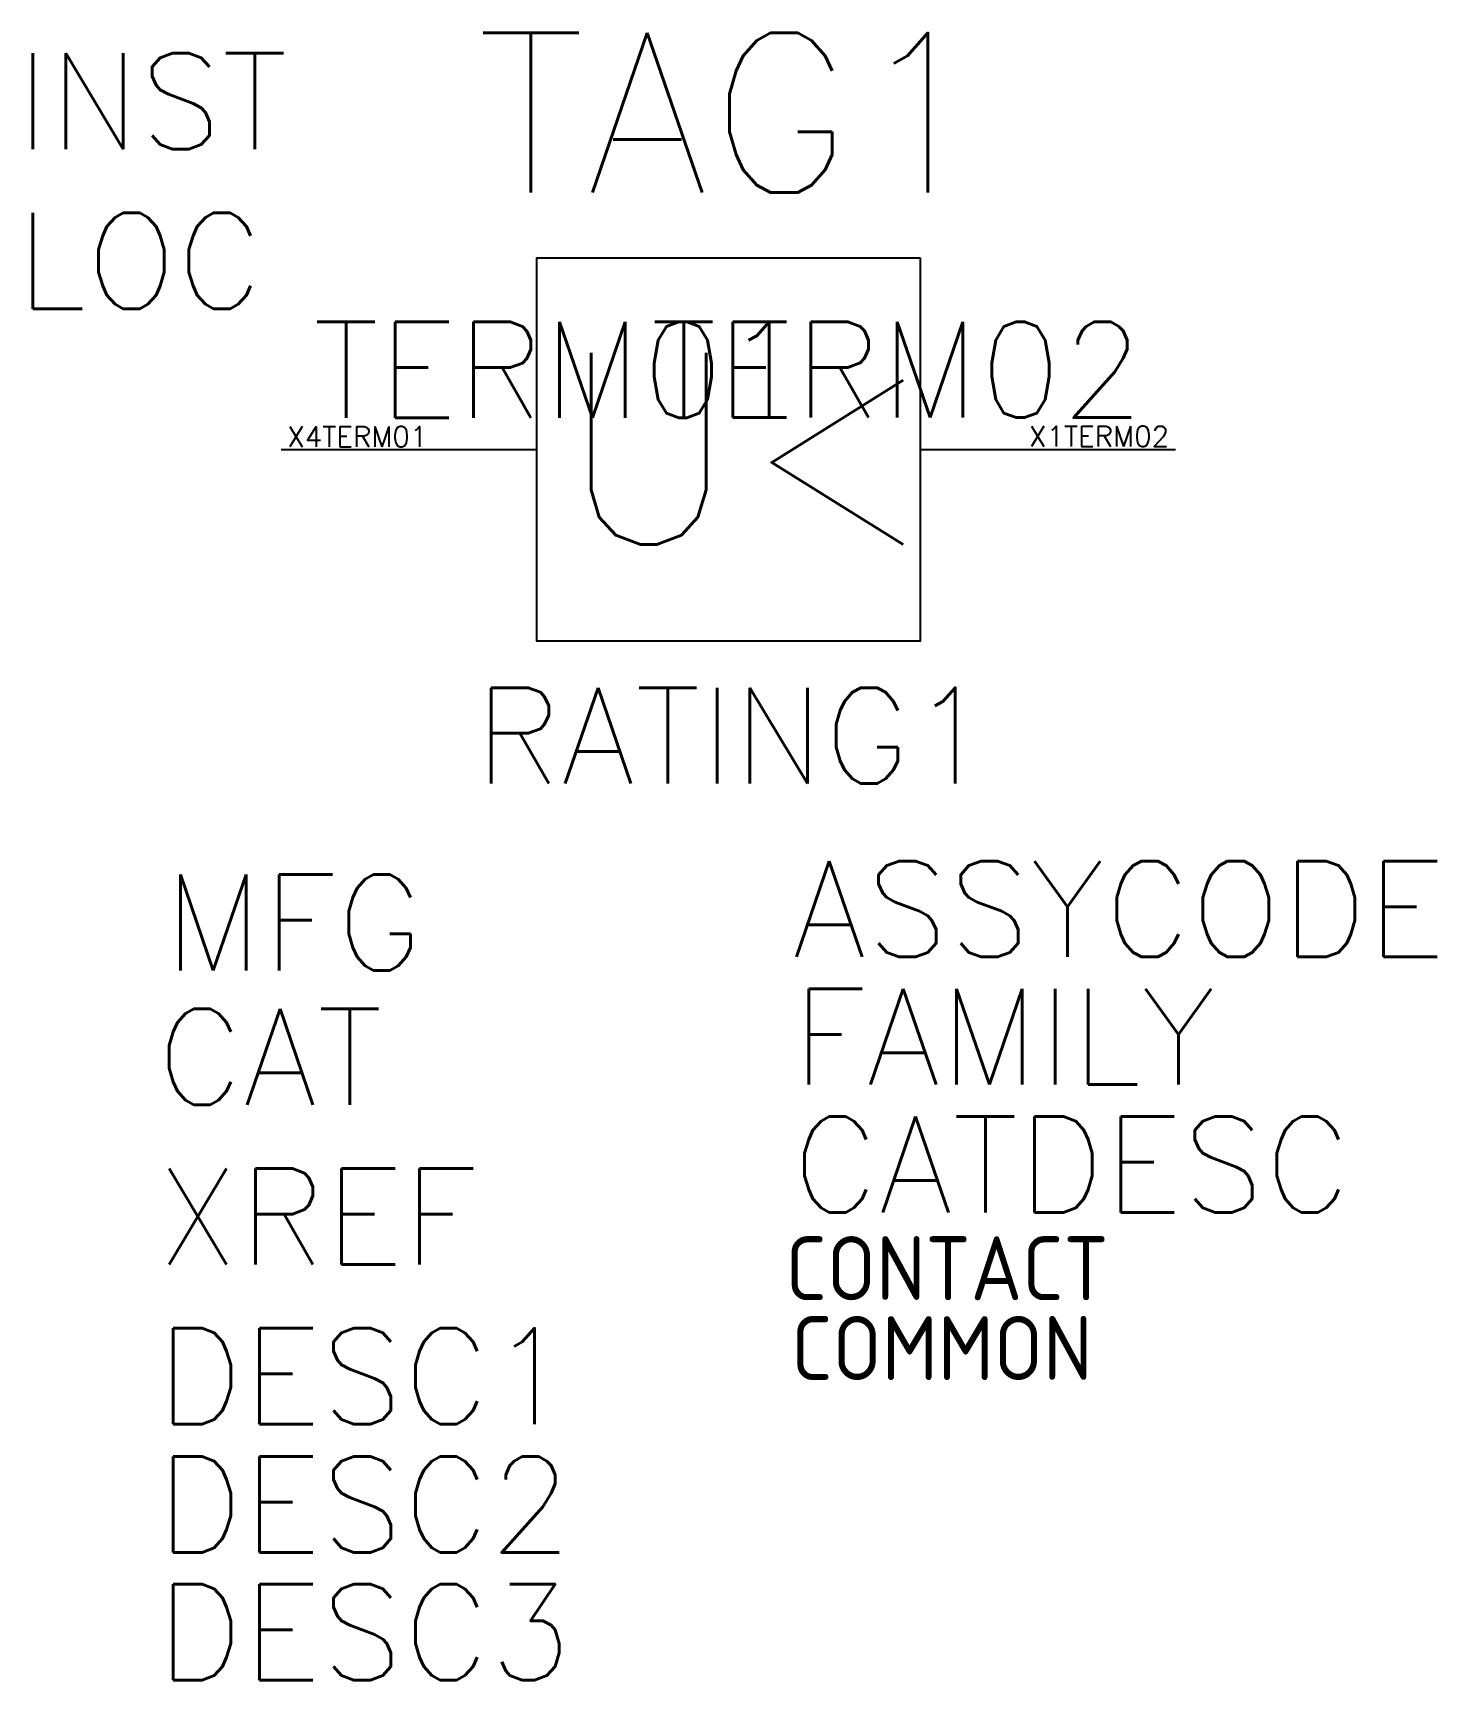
# Model space of a CAD drawing. Header units: inches. Extents: x -15.9 to 6.1, y -25.3 to 0.5.
import ezdxf
from ezdxf.enums import TextEntityAlignment as Align

# ---------------------------------------------------------------- set-up
doc = ezdxf.new("R2010")
doc.units = ezdxf.units.IN
doc.header["$MEASUREMENT"] = 0
doc.styles.get("Standard").update_dxf_attribs({"font": 'txt.shx'})
doc.styles.add('WD', font='txt.shx')
doc.styles.add('WD_IEC', font='isocp2.shx', dxfattribs={"width": 0.9, "height": 4})

msp = doc.modelspace()

# ---------------------------------------------------------------- linework, layer by layer
for p, q in [((-12, -6), (-8, -6)), ((-2, -6), (2, -6))]:
    msp.add_line(p, q)
msp.add_lwpolyline([(-2, -3), (-2, -9), (-8, -9), (-8, -3)], close=True)

# ---------------------------------------------------------------- texts
msp.add_text('U<', height=3).set_placement((-7.664, -7.486))
for tag, p, s, height in [('TAG1', (-8.948, -1.977), 'PB-М', 2.5), ('TERM01', (-11.5, -5.503), 'C1', 1.5)]:
    msp.add_attdef(tag, p, s, height=height)
at = {"flags": 1}
for tag, p, s in [('INST', (-16.145, -1.295), ''), ('LOC', (-16.145, -3.795), ''), ('ASSYCODE', (-3.999, -13.944), ''), ('MFG', (-13.835, -14.156), ''), ('FAMILY', (-3.999, -15.944), 'QF_ACKO'), ('CAT', (-13.948, -16.258), ''), ('CATDESC', (-3.999, -17.944), ''), ('XREF', (-13.948, -18.758), ''), ('DESC1', (-13.948, -21.258), ''), ('DESC2', (-13.948, -23.267), ''), ('DESC3', (-13.948, -25.267), '')]:
    msp.add_attdef(tag, p, s, height=1.5, dxfattribs=at)
at = {"linetype": 'Continuous'}
msp.add_attdef('TERM02', text='C2', height=1.5, dxfattribs=at).set_placement((1.5, -5.5), align=Align.RIGHT)
at = {"flags": 1}
for tag, p, s, height, style in [('X4TERM01', (-11.907, -5.958), '', 0.32, 'WD'), ('CONTACT', (-4.105, -19.319), 'NO', 1, 'WD_IEC'), ('COMMON', (-4.016, -20.569), '02', 1, 'WD_IEC')]:
    msp.add_attdef(tag, p, s, height=height, dxfattribs=dict(at, style=style))
at = {"style": 'WD', "flags": 1}
msp.add_attdef('X1TERM02', text='', height=0.32, dxfattribs=at).set_placement((1.9, -5.953), align=Align.RIGHT)
msp.add_attdef('RATING1', text='', height=1.5).set_placement((-4.92, -11.229), align=Align.CENTER)

doc.saveas('drawing.dxf')
